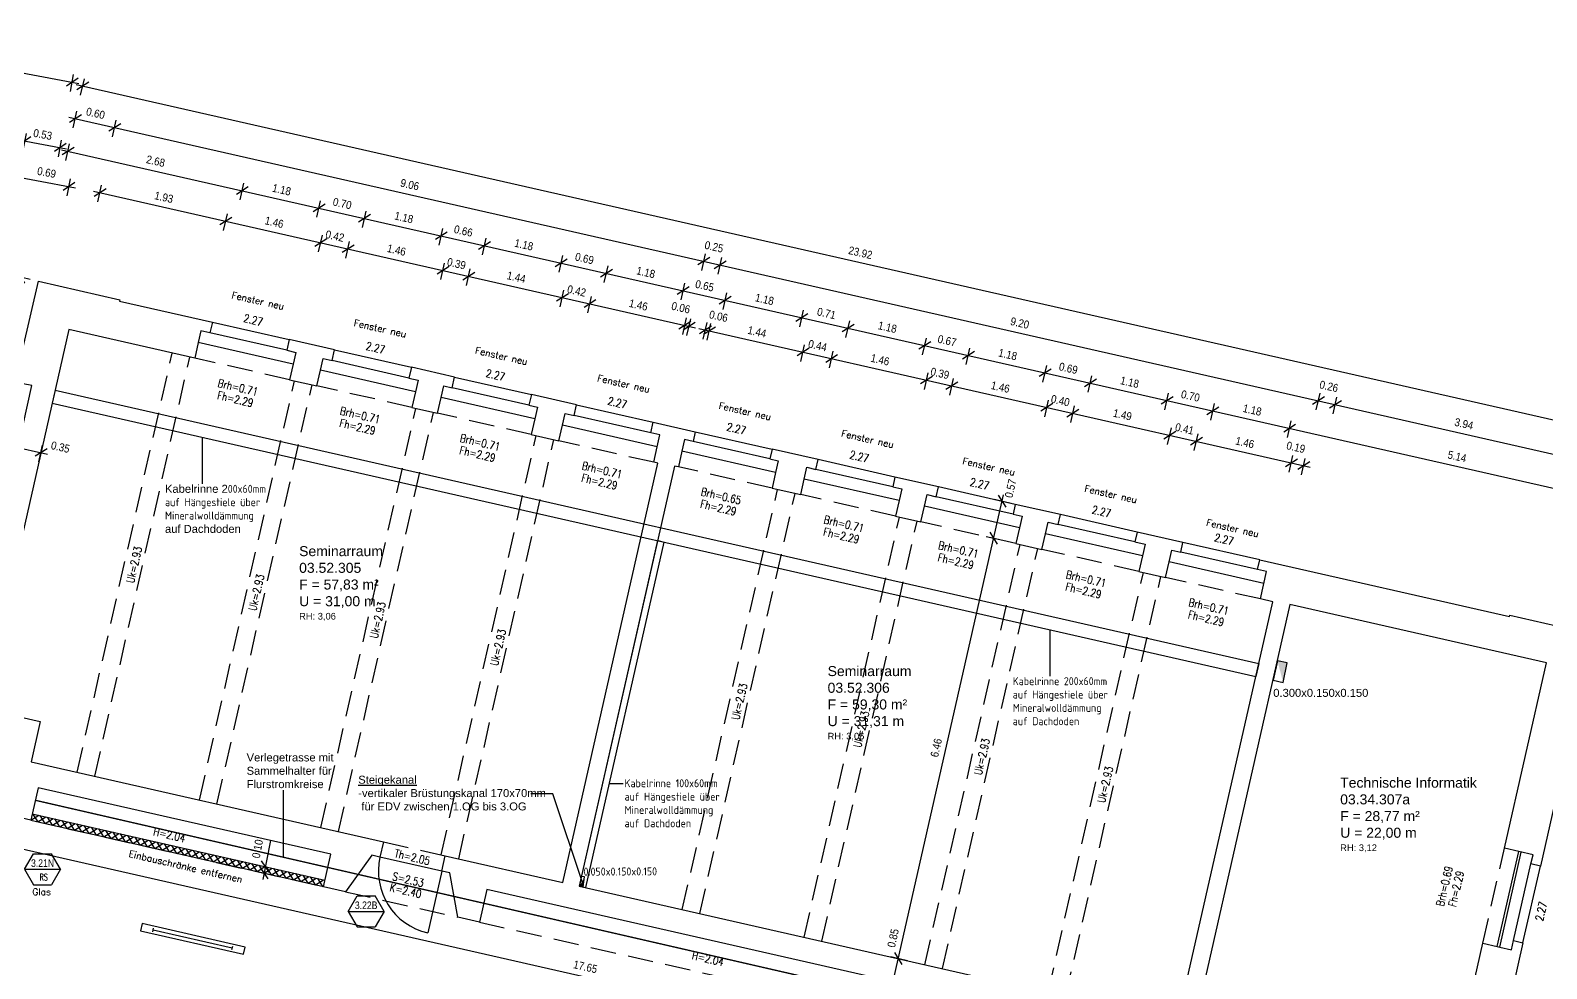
# Model space of a CAD drawing. Header units: metres. Extents: x -364 to -248, y 1030 to 1089.
# Drawn here: x -285.49 to -262.75, y 1058.89 to 1072.96 of the extents above; entities that cross this region are included whole.
import ezdxf
from ezdxf.enums import TextEntityAlignment as Align

# ---------------------------------------------------------------- set-up
doc = ezdxf.new("R2010")
doc.units = ezdxf.units.M
doc.header["$LTSCALE"] = 0.03
for name, pattern in [('AUSGEZOGEN', [0]), ('DOT', [0]), ('GESTRICHELT', [9, 6, -3]), ('STRICHLINIE', [19.05, 12.7, -6.35])]:
    doc.linetypes.add(name, pattern=pattern)
doc.layers.get('0').update_dxf_attribs({"linetype": 'CONTINUOUS'})
for name, color, linetype in [('A_ansicht', 9, 'CONTINUOUS'), ('A_Bemaßung', 2, 'CONTINUOUS'), ('A_BRANDSCHUTZ', 10, 'CONTINUOUS'), ('A_Elektro', 1, 'CONTINUOUS'), ('A_fenster', 7, 'CONTINUOUS'), ('A_höhen', 3, 'CONTINUOUS'), ('A_NR_TÜR', 1, 'CONTINUOUS'), ('A_schraffur', 10, 'CONTINUOUS'), ('A_text', 5, 'CONTINUOUS'), ('A_trockenbau', 2, 'CONTINUOUS'), ('A_Tuernummern', 1, 'CONTINUOUS'), ('A_TXT-TUER', 1, 'CONTINUOUS'), ('A_türen', 9, 'CONTINUOUS'), ('A_verdeckt', 8, 'STRICHLINIE'), ('A_wände', 6, 'CONTINUOUS'), ('E__DURCHBR', 2, 'CONTINUOUS'), ('E__LEUCHTEN', 6, 'AUSGEZOGEN'), ('E__VERSYS', 2, 'AUSGEZOGEN')]:
    doc.layers.add(name, color=color, linetype=linetype)
doc.styles.add('arial-n', font='ARIALN.TTF')
doc.styles.add('BOLDSIMP_FNT', font='TXT', dxfattribs={"height": 1})
doc.styles.add('ISO9', font='iso8.shx', dxfattribs={"height": 0.12})
doc.styles.add('NORM', font='simplex.shx', dxfattribs={"width": 0.7, "bigfont": 'bigfont.shx'})
doc.styles.add('PITSIMP8', font='PITSIMP8.SHX')
doc.styles.add('SIMPLEX', font='simplex.shx', dxfattribs={"height": 0.1})
doc.styles.get("Standard").update_dxf_attribs({"font": 'ARIAL.TTF', "height": 1})

# ---------------------------------------------------------------- blocks, each defined once
blk = doc.blocks.new('SLASH1')
at = {"layer": 'A_Bemaßung', "color": 2, "linetype": 'Continuous'}
for p, q in [((0.07663, 0.07663), (-0.07319, -0.07319)), ((0, -0.14068), (0, 0.11466))]:
    blk.add_line(p, q, dxfattribs=at)
blk = doc.blocks.new('Tür-Nr')
at = {"layer": 'A_NR_TÜR'}
for p, q in [((-0.057, -108.865), (0.077, -108.632)), ((0.077, -108.632), (0.347, -108.632)), ((0.481, -108.865), (0.347, -108.632)), ((-0.057, -108.865), (0.481, -108.865)), ((-0.057, -108.865), (0.077, -109.098)), ((0.481, -108.865), (0.347, -109.098)), ((0.077, -109.098), (0.347, -109.098))]:
    blk.add_line(p, q, dxfattribs=at)
at = {"layer": 'A_TXT-TUER', "style": 'arial-n', "flags": 4}
blk.add_attdef('TÜR-NR.', text='', height=0.113, dxfattribs=at).set_placement((0.211, -108.772), align=Align.MIDDLE_CENTER)
at = {"layer": 'A_TXT-TUER', "style": 'NORM', "width": 0.7}
for tag, flags, p in [('BRANDSCHUTZ', 4, (0.229, -108.981)), ('ABMESSUNG', 5, (0.214, -109.333)), ('DIN', 5, (0.214, -109.198)), ('WANDART', 5, (0.214, -109.601)), ('MATERIAL', 5, (0.214, -109.467)), ('ZARGE', 5, (0.214, -109.736)), ('BESCHLÄGE', 5, (0.214, -110.005)), ('SCHLOSS', 5, (0.214, -109.87)), ('SONSTIGES', 5, (0.214, -110.139))]:
    blk.add_attdef(tag, text='', height=0.0784, dxfattribs=dict(at, flags=flags)).set_placement(p, align=Align.MIDDLE_CENTER)
blk = doc.blocks.new('A$C70D86C85')
at = {"layer": 'E__VERSYS', "color": 3, "linetype": 'Continuous'}
for p, q in [((75.329, 16.119), (75.285, 15.924)), ((75.285, 15.924), (93.334, 11.83)), ((75.329, 16.119), (93.379, 12.025)), ((83.19, 8.685), (84.365, 13.864)), ((83.288, 8.663), (84.463, 13.842)), ((84.365, 13.864), (84.463, 13.842)), ((93.379, 12.025), (93.334, 11.83)), ((83.19, 8.685), (83.288, 8.663))]:
    blk.add_line(p, q, dxfattribs=at)
at = {"layer": 'E__VERSYS', "color": 7, "linetype": 'Continuous', "ltscale": 5}
for p, q in [((77.537, 14.717), (77.537, 15.413)), ((90.248, 11.834), (90.248, 12.53))]:
    blk.add_line(p, q, dxfattribs=at)
at = {"layer": 'E__VERSYS', "color": 7, "linetype": 'Continuous'}
blk.add_line((83.845, 10.218), (83.641, 10.218), dxfattribs=at)
at = {"layer": 'E__VERSYS', "color": 7, "char_height": 0.12, "attachment_point": 1}
for s, insert in [('Kabelrinne 2{\\Fiso8.shx;00x60mm\\Pauf Hängestiele über \\PMineralwolldämmung\\P}auf Dachdoden', (76.977, 14.701)), ('{\\Fiso8.shx;Kabelrinne 200x60mm\\Pauf Hängestiele über \\PMineralwolldämmung\\Pauf Dachdoden}', (89.689, 11.818)), ('{\\Fiso8.shx;Kabelrinne 100x60mm\\Pauf Hängestiele über \\PMineralwolldämmung\\Pauf Dachdoden}', (83.868, 10.288))]:
    blk.add_mtext(s, dxfattribs=dict(at, insert=insert))
blk = doc.blocks.new('Deckendurchbruch')
for p, q in [((1, 1), (0, 1)), ((0, 1), (0, 0)), ((1, 0), (1, 1)), ((0, 0), (1, 0))]:
    blk.add_line(p, q)
blk.add_solid([(0, 0), (1, 1), (0, 1)])
blk = doc.blocks.new('A$C261B6F14')
at = {"layer": 'E__DURCHBR', "color": 2, "linetype": 'Continuous'}
ref = blk.add_blockref('Deckendurchbruch', (93.659, 12.065), dxfattribs=dict(at, xscale=0.3003000080464981, yscale=0.1501499999999396, zscale=1.001, rotation=257.610665519364))
ref.add_attrib('EC_DIM', '0.300x0.150x0.150', (93.595, 11.523), dxfattribs={"color": 2, "linetype": 'Continuous', "height": 0.12})
at = {"layer": 'E__DURCHBR', "color": 2, "linetype": 'Continuous', "ltscale": 5}
ref = blk.add_blockref('Deckendurchbruch', (83.269, 8.823), dxfattribs=dict(at, xscale=0.05300000142002857, yscale=0.1499999999998636, zscale=1.1, rotation=171.2059939424837))
ref.add_attrib('EC_DIM', '0.050x0.150x0.150', (83.253, 8.843), dxfattribs={"color": 2, "linetype": 'Continuous', "height": 0.12, "rotation": 0.2029, "style": 'ISO9'})
blk = doc.blocks.new('A$C7E8237D9')
at = {"layer": 'E__VERSYS', "color": 7, "linetype": 'Continuous', "ltscale": 5}
for p, q in [((82.794, 10.069), (82.462, 10.069)), ((83.246, 8.712), (82.794, 10.069))]:
    blk.add_line(p, q, dxfattribs=at)
at = {"layer": 'E__VERSYS', "color": 7, "insert": (79.875, 9.819), "char_height": 0.12, "attachment_point": 7}
blk.add_mtext('{\\LSteigekanal\\P}-vertikaler Brüstungskanal 170x70mm \\P für EDV zwischen 1.OG bis 3.OG', dxfattribs=at)
blk = doc.blocks.new('A$C20DF02DF')
at = {"layer": 'E__VERSYS', "color": 7, "linetype": 'Continuous', "ltscale": 5}
blk.add_line((78.754, 9.118), (78.754, 10.125), dxfattribs=at)
at = {"layer": 'E__VERSYS', "color": 3, "linetype": 'GESTRICHELT', "ltscale": 5, "const_width": 0.02}
blk.add_lwpolyline([(75.031, 9.973), (91.843, 6.114)], dxfattribs=at)
at = {"layer": 'E__VERSYS', "color": 7, "insert": (78.201, 10.675), "char_height": 0.12, "attachment_point": 1}
blk.add_mtext('Verlegetrasse mit \\PSammelhalter für \\PFlurstromkreise', dxfattribs=at)
blk = doc.blocks.new('2DEL_458')
for p, q in [((-0.384, -0.236), (-0.384, 0.236)), ((0.384, -0.236), (0.384, 0.236)), ((-0.384, 0), (0.384, 0))]:
    blk.add_line(p, q)
blk.add_lwpolyline([(-0.5, -0.5), (0.5, -0.5), (0.5, 0.5), (-0.5, 0.5)], close=True)
at = {"style": 'PITSIMP8', "flags": 9}
for tag, p in [('RAUM/GRUPPE', (-0.03, 0.159)), ('BEZEICHNUNG', (-0.03, 0.179)), ('POS.NR.G-LV', (-0.03, 0.139)), ('VOLUMENSTROM', (-0.03, 0.039)), ('DRUCK/-STUFE', (-0.03, 0.019)), ('ANSCHLUSS', (-0.03, -0.001)), ('KENNUNG', (-0.03, 0.079)), ('LEISTUNG', (-0.03, 0.059)), ('FABRIKAT', (-0.03, 0.119)), ('TYP', (-0.03, 0.099)), ('SPANNUNG/FREQUENZ', (-0.03, -0.121)), ('TEMPERATUR', (-0.03, -0.061)), ('SCHUTZART', (-0.03, -0.101)), ('DREHZAHL', (-0.03, -0.081)), ('GROESSE', (-0.03, -0.021)), ('GEWICHT', (-0.03, -0.141)), ('DN', (-0.03, -0.041)), ('FREI', (-0.03, -0.161)), ('FREI', (-0.03, -0.181)), ('FREI', (-0.03, -0.201))]:
    blk.add_attdef(tag, text='', height=0.01, dxfattribs=at).set_placement(p, align=Align.MIDDLE)

msp = doc.modelspace()

# ---------------------------------------------------------------- hatches: boundary and pattern name
at = {"layer": 'A_schraffur', "linetype": 'Continuous'}
h = msp.add_hatch(dxfattribs=at)
h.set_pattern_fill('ANSI37', color=256, scale=0.025, style=0)
h.set_pattern_definition([(32.2208, (-285.47951, 1061.11843), (-0.0423215, 0.0671512), []), (122.2208, (-285.47951, 1061.11843), (-0.0671512, -0.0423215), [])])
h.paths.add_polyline_path([(-281.06912, 1060.22064), (-285.45739, 1061.21595), (-285.47951, 1061.11843), (-281.09124, 1060.12312)])

# ---------------------------------------------------------------- linework, layer by layer
at = {"layer": 'A_ansicht', "color": 9, "linetype": 'Continuous'}
for p, q in [((-282.75501, 1068.58409), (-281.60446, 1068.32311)), ((-280.92192, 1068.1683), (-279.77136, 1067.90733)), ((-279.12293, 1067.76026), (-277.97239, 1067.49927)), ((-277.29472, 1067.34556), (-276.14415, 1067.08457)), ((-275.51412, 1066.94167), (-274.36354, 1066.68068)), ((-272.5207, 1066.26269), (-273.67124, 1066.52365)), ((-272.45712, 1065.91017), (-273.88069, 1066.23308)), ((-270.71683, 1065.85352), (-271.86741, 1066.11449)), ((-270.65327, 1065.50101), (-272.07685, 1065.82392)), ((-268.88855, 1065.43881), (-270.03913, 1065.69979)), ((-268.81036, 1065.08299), (-270.2632, 1065.41252)), ((-267.05058, 1065.0219), (-268.20115, 1065.28289)), ((-266.98701, 1064.6694), (-268.41059, 1064.99231)), ((-263.49001, 1059.22639), (-263.16711, 1060.64998)), ((-263.10315, 1059.28218), (-262.84217, 1060.43273))]:
    msp.add_line(p, q, dxfattribs=at)
at = {"layer": 'A_Bemaßung', "linetype": 'Continuous'}
for p, q in [((-289.03734, 1072.95835), (-284.75901, 1072.16386)), ((-284.79772, 1072.14414), (-261.27302, 1066.80809)), ((-289.21938, 1071.97809), (-284.94103, 1071.18359)), ((-284.90832, 1071.65652), (-261.40313, 1066.3249)), ((-289.55223, 1071.4808), (-284.80751, 1070.5997)), ((-285.01893, 1071.16891), (-261.49423, 1065.83287)), ((-284.53955, 1070.54747), (-275.51051, 1068.49944)), ((-275.46066, 1068.48813), (-266.29508, 1066.40913)), ((-285.76377, 1066.72797), (-285.22838, 1066.60653)), ((-273.33865, 1055.21376), (-270.89294, 1065.99601)), ((-285.87111, 1060.74805), (-268.46429, 1056.79971)), ((-281.88431, 1060.81557), (-281.99972, 1060.23159))]:
    msp.add_line(p, q, dxfattribs=at)
at = {"layer": 'A_Bemaßung', "color": 2, "linetype": 'Continuous'}
for p, q in [((-281.89858, 1060.33408), (-282.0164, 1060.51018)), ((-281.92001, 1060.23961), (-282.03782, 1060.41571))]:
    msp.add_line(p, q, dxfattribs=at)
at = {"layer": 'A_fenster', "color": 10, "linetype": 'Continuous'}
for p, q in [((-281.64088, 1068.16253), (-282.79145, 1068.42349)), ((-279.8078, 1067.74672), (-280.95836, 1068.00772)), ((-278.00881, 1067.33866), (-279.15936, 1067.59966)), ((-276.18059, 1066.92397), (-277.33114, 1067.18497)), ((-274.39667, 1066.53465), (-275.54722, 1066.79563)), ((-272.55381, 1066.11663), (-273.70438, 1066.37761)), ((-270.74997, 1065.70748), (-271.90051, 1065.96845)), ((-268.92169, 1065.29277), (-270.07225, 1065.55375)), ((-267.0837, 1064.87588), (-268.23428, 1065.13684)), ((-263.24453, 1059.31425), (-262.98355, 1060.46481))]:
    msp.add_line(p, q, dxfattribs=at)
at = {"layer": 'A_fenster', "linetype": 'Continuous'}
for p, q in [((-281.54419, 1067.95605), (-282.96776, 1068.27895)), ((-279.71109, 1067.54025), (-281.13467, 1067.86315)), ((-277.92188, 1067.1344), (-279.32594, 1067.45288)), ((-276.08388, 1066.71749), (-277.50746, 1067.0404)), ((-274.30971, 1066.33038), (-275.71381, 1066.64887)), ((-272.45712, 1065.91017), (-273.88069, 1066.23308)), ((-270.65327, 1065.50101), (-272.07685, 1065.82392)), ((-268.81036, 1065.08299), (-270.2632, 1065.41252)), ((-266.98701, 1064.6694), (-268.41059, 1064.99231)), ((-263.45102, 1059.21755), (-263.1281, 1060.64112))]:
    msp.add_line(p, q, dxfattribs=at)
at = {"layer": 'A_trockenbau', "linetype": 'Continuous'}
for p, q in [((-285.45739, 1061.21595), (-281.06912, 1060.22064)), ((-285.47951, 1061.11843), (-281.09124, 1060.12312))]:
    msp.add_line(p, q, dxfattribs=at)
at = {"layer": 'A_türen', "linetype": 'Continuous'}
for q in [(-280.24225, 1060.56616), (-279.52595, 1059.42966)]:
    msp.add_line((-279.31583, 1060.35606), q, dxfattribs=at)
msp.add_arc((-279.31583, 1060.35606), 0.94993, 167.222206, 257.220754, dxfattribs=at)
at = {"layer": 'A_verdeckt'}
for p, q in [((-284.78285, 1061.83706), (-283.35726, 1068.12126)), ((-284.51954, 1061.77733), (-283.09395, 1068.06152)), ((-281.59727, 1067.72203), (-283.02085, 1068.04494)), ((-282.94977, 1061.42125), (-281.52417, 1067.70546)), ((-282.68645, 1061.36152), (-281.26086, 1067.64573)), ((-279.76416, 1067.30623), (-281.18775, 1067.62913)), ((-281.12883, 1061.00822), (-279.70324, 1067.29241)), ((-280.86552, 1060.94849), (-279.43994, 1067.23268)), ((-277.97493, 1066.90038), (-279.37901, 1067.21887)), ((-279.32499, 1060.59905), (-277.89938, 1066.88326)), ((-279.06167, 1060.53933), (-277.63607, 1066.82352)), ((-276.13696, 1066.48349), (-277.56053, 1066.80639)), ((-274.3628, 1066.09638), (-275.7669, 1066.41485)), ((-275.70885, 1059.77875), (-274.27994, 1066.07758)), ((-275.44554, 1059.71903), (-274.01663, 1066.01785)), ((-272.5102, 1065.67615), (-273.93377, 1065.99907)), ((-273.88062, 1059.36406), (-272.45172, 1065.6629)), ((-273.61732, 1059.30434), (-272.18841, 1065.60316)), ((-270.70636, 1065.26699), (-272.12992, 1065.5899)), ((-272.07189, 1058.9538), (-270.64298, 1065.25263)), ((-271.80857, 1058.89406), (-270.37966, 1065.19289)), ((-268.86344, 1064.84898), (-270.31627, 1065.17852)), ((-270.22413, 1058.53468), (-268.79523, 1064.8335)), ((-269.96081, 1058.47494), (-268.5319, 1064.77377)), ((-267.04009, 1064.43538), (-268.46368, 1064.75828)), ((-285.47951, 1061.11843), (-281.09126, 1060.12304)), ((-280.19026, 1060.79532), (-279.26388, 1060.5852)), ((-263.70453, 1059.27504), (-263.38162, 1060.69863)), ((-280.75968, 1060.04781), (-279.07267, 1059.66516)), ((-278.75083, 1059.59212), (-272.02213, 1058.06592))]:
    msp.add_line(p, q, dxfattribs=at)
at = {"layer": 'A_wände', "linetype": 'Continuous'}
for p, q in [((-267.0837, 1064.87588), (-267.05058, 1065.02191)), ((-267.05058, 1065.02191), (-263.30637, 1064.17262)), ((-266.9472, 1064.84491), (-267.0837, 1064.87588)), ((-267.04009, 1064.43539), (-266.9472, 1064.84491)), ((-268.1929, 1058.49428), (-266.85484, 1064.39337)), ((-266.59787, 1064.35005), (-267.98351, 1058.24133)), ((-266.85484, 1064.39337), (-267.04009, 1064.43539)), ((-262.75129, 1063.47754), (-266.59787, 1064.35005)), ((-263.30637, 1064.17262), (-263.30196, 1064.19213)), ((-263.30196, 1064.19213), (-262.03416, 1063.90457)), ((-263.38162, 1060.69863), (-262.75129, 1063.47754)), ((-262.34124, 1062.64119), (-262.84217, 1060.43274)), ((-262.95259, 1060.60131), (-263.38162, 1060.69863)), ((-262.98356, 1060.46481), (-262.95259, 1060.60131)), ((-262.84217, 1060.43274), (-262.98356, 1060.46481))]:
    msp.add_line(p, q, dxfattribs=at)
for points in [[(-285.59964, 1068.18471), (-285.36382, 1069.19633), (-284.14478, 1068.91984), (-284.14921, 1068.90034), (-282.75502, 1068.5841)], [(-282.75502, 1068.5841), (-282.79145, 1068.4235), (-282.92796, 1068.45447), (-282.96777, 1068.27896), (-283.02084, 1068.04494), (-284.90758, 1068.4729), (-286.1959, 1062.79321), (-285.33784, 1062.59858), (-285.47497, 1061.99405), (-280.19025, 1060.79533), (-280.24225, 1060.56616), (-280.36408, 1060.59383), (-280.75968, 1060.04781), (-281.09126, 1060.12304), (-280.98068, 1060.61058), (-285.3689, 1061.60606), (-285.47951, 1061.11843), (-285.67452, 1061.16269)], [(-281.60445, 1068.32312), (-281.64089, 1068.16253), (-281.50438, 1068.13156), (-281.54419, 1067.95604), (-281.59727, 1067.72204), (-281.18775, 1067.62914), (-281.13467, 1067.86315), (-281.09486, 1068.03867), (-280.95836, 1068.00771), (-280.92192, 1068.16831), (-281.60445, 1068.32312)], [(-286.72911, 1061.9191), (-285.46012, 1067.6331), (-286.14045, 1067.7637)], [(-279.77136, 1067.90733), (-279.80779, 1067.74672), (-279.67128, 1067.71577), (-279.71109, 1067.54026), (-279.76416, 1067.30624), (-279.37902, 1067.21887), (-279.32594, 1067.45289), (-279.28613, 1067.62841), (-279.15937, 1067.59966), (-279.12294, 1067.76025), (-279.77136, 1067.90733)], [(-277.97493, 1066.90039), (-277.56054, 1066.8064), (-277.50746, 1067.0404), (-277.46765, 1067.21592), (-277.33114, 1067.18496), (-277.29472, 1067.34556), (-277.97239, 1067.49927), (-278.0088, 1067.33866), (-277.88205, 1067.30991), (-277.92187, 1067.1344), (-277.97493, 1066.90039)], [(-271.91154, 1058.55344), (-278.64024, 1060.07975), (-278.75084, 1059.59213), (-279.07267, 1059.66517), (-279.19392, 1060.32838), (-279.31584, 1060.35606), (-279.26387, 1060.5852), (-277.49902, 1060.18488), (-276.07358, 1066.46912), (-276.13696, 1066.48349), (-276.08388, 1066.7175), (-276.04407, 1066.89301), (-276.18058, 1066.92397), (-276.14415, 1067.08458), (-275.51412, 1066.94167), (-275.54723, 1066.79563), (-275.674, 1066.82439), (-275.7138, 1066.64887), (-275.76689, 1066.41486), (-275.82538, 1066.42814), (-277.25413, 1060.12927), (-271.16017, 1058.747)], [(-274.30971, 1066.33039), (-274.3628, 1066.09638), (-273.93377, 1065.99907), (-273.88069, 1066.23307), (-273.84088, 1066.40858), (-273.70438, 1066.37762), (-273.67124, 1066.52366), (-274.36354, 1066.68069), (-274.39667, 1066.53465), (-274.2699, 1066.5059), (-274.30971, 1066.33039)], [(-272.5207, 1066.26268), (-272.55381, 1066.11664), (-272.4173, 1066.08568), (-272.45712, 1065.91017), (-272.51019, 1065.67616), (-272.12993, 1065.5899), (-272.07685, 1065.82391), (-272.03703, 1065.99942), (-271.90052, 1065.96846), (-271.86741, 1066.1145), (-272.5207, 1066.26268)], [(-270.71684, 1065.85351), (-270.74996, 1065.70748), (-270.61346, 1065.67653), (-270.65327, 1065.50101), (-270.70635, 1065.267), (-270.31628, 1065.17852), (-270.2632, 1065.41253), (-270.22339, 1065.58804), (-270.07224, 1065.55376), (-270.03913, 1065.6998), (-270.71684, 1065.85351)], [(-268.88855, 1065.43881), (-268.92169, 1065.29278), (-268.77055, 1065.2585), (-268.81036, 1065.08299), (-268.86344, 1064.84898), (-268.46368, 1064.75829), (-268.41059, 1064.99231), (-268.37078, 1065.16783), (-268.23428, 1065.13685), (-268.20114, 1065.28289), (-268.88855, 1065.43881)], [(-263.40726, 1057.94148), (-263.54865, 1057.97354), (-263.51658, 1058.11492), (-263.69209, 1058.15474), (-263.73109, 1058.16359), (-263.9456, 1058.21224), (-263.70453, 1059.27505), (-263.49001, 1059.2264), (-263.45102, 1059.21755), (-263.2755, 1059.17774), (-263.24453, 1059.31425), (-263.10315, 1059.28218), (-263.40726, 1057.94148)]]:
    msp.add_lwpolyline(points, dxfattribs=at)

# ---------------------------------------------------------------- block references
at = {"layer": 'A_Bemaßung', "color": 7}
for p, rotation in [((-284.85732, 1072.18211), 349.48), ((-284.7002, 1072.12202), 347.2200000000001), ((-284.8108, 1071.6344), 347.2200000000001), ((-284.22082, 1071.50058), 347.2200000000001), ((-285.56519, 1071.2995), 349.48), ((-285.03934, 1071.20185), 349.48), ((-284.9214, 1071.14679), 347.2200000000001), ((-284.90583, 1070.61796), 349.48), ((-284.44202, 1070.52535), 347.2200000000001), ((-282.30818, 1070.55404), 347.2200000000001), ((-281.15762, 1070.29306), 347.2200000000001), ((-280.47508, 1070.13824), 347.2200000000001), ((-282.55529, 1070.09739), 347.2200000000001), ((-281.13172, 1069.77448), 347.2200000000001), ((-280.7222, 1069.68159), 347.2200000000001), ((-279.32452, 1069.87726), 347.2200000000001), ((-278.6761, 1069.73018), 347.2200000000001), ((-277.52556, 1069.46921), 347.2200000000001), ((-275.38682, 1069.49679), 347.2200000000001), ((-275.14192, 1069.44124), 347.2200000000001), ((-285.62621, 1069.25584), 77.22), ((-279.29861, 1069.35869), 347.2200000000001), ((-278.91346, 1069.27132), 347.2200000000001), ((-276.84788, 1069.31549), 347.2200000000001), ((-275.69731, 1069.05451), 347.2200000000001), ((-277.50937, 1068.95284), 347.2200000000001), ((-277.09498, 1068.85884), 347.2200000000001), ((-275.06728, 1068.91161), 347.2200000000001), ((-275.67141, 1068.53594), 347.2200000000001), ((-275.60803, 1068.52156), 347.2200000000001), ((-273.9167, 1068.65062), 347.2200000000001), ((-275.36313, 1068.46601), 347.2200000000001), ((-275.30465, 1068.45275), 347.2200000000001), ((-273.22441, 1068.49359), 347.2200000000001), ((-273.90056, 1068.13426), 347.2200000000001), ((-272.07387, 1068.23262), 347.2200000000001), ((-271.42057, 1068.08443), 347.2200000000001), ((-273.47152, 1068.03694), 347.2200000000001), ((-272.04795, 1067.71404), 347.2200000000001), ((-271.66768, 1067.62778), 347.2200000000001), ((-270.27, 1067.82345), 347.2200000000001), ((-269.59229, 1067.66973), 347.2200000000001), ((-268.44171, 1067.40874), 347.2200000000001), ((-266.17139, 1067.40648), 347.2200000000001), ((-270.24411, 1067.30488), 347.2200000000001), ((-269.85403, 1067.2164), 347.2200000000001), ((-267.75431, 1067.25282), 347.2200000000001), ((-265.91765, 1067.34892), 347.2200000000001), ((-266.60374, 1066.99184), 347.2200000000001), ((-268.40119, 1066.88685), 347.2200000000001), ((-268.00143, 1066.79618), 347.2200000000001), ((-285.3259, 1066.62865), 347.2200000000001), ((-266.57784, 1066.47327), 347.2200000000001), ((-266.3926, 1066.43125), 347.2200000000001), ((-270.91506, 1065.89848), 77.22), ((-271.04107, 1065.34292), 77.22), ((-272.46983, 1059.04407), 77.22)]:
    msp.add_blockref('SLASH1', p, dxfattribs=dict(at, rotation=rotation))
at = {"layer": 'A_Elektro', "linetype": 'Continuous'}
for name in ['A$C7E8237D9', 'A$C261B6F14', 'A$C70D86C85', 'A$C20DF02DF']:
    msp.add_blockref(name, (-360.44279, 1051.44521), dxfattribs=at)
at = {"layer": 'A_Tuernummern'}
ref = msp.add_blockref('Tür-Nr', (-285.51333, 1169.24812), dxfattribs=at)
ref.add_attrib('TÜR-NR.', '3.21N', dxfattribs={"layer": 'A_TXT-TUER', "height": 0.112896, "style": 'arial-n'}).set_placement((-285.30197, 1060.47578), align=Align.MIDDLE_CENTER)
ref.add_attrib('BRANDSCHUTZ', 'RS', dxfattribs={"layer": 'A_TXT-TUER', "height": 0.1, "style": 'NORM', "width": 0.7}).set_placement((-285.28466, 1060.26719), align=Align.MIDDLE_CENTER)
ref = msp.add_blockref('Tür-Nr', (-280.66071, 1168.61689), dxfattribs=at)
ref.add_attrib('TÜR-NR.', '3.22B', dxfattribs={"layer": 'A_TXT-TUER', "height": 0.112896, "style": 'arial-n'}).set_placement((-280.44936, 1059.84455), align=Align.MIDDLE_CENTER)
at = {"layer": 'E__LEUCHTEN', "color": 7, "linetype": 'Continuous', "ltscale": 5, "xscale": 1.584999999999874, "yscale": 0.11200000000008, "zscale": 1.585, "rotation": 347.2196337836448}
msp.add_blockref('2DEL_458', (-283.04972, 1059.33927), dxfattribs=at)

# ---------------------------------------------------------------- texts
at = {"layer": 'A_Bemaßung', "color": 7, "linetype": 'Continuous', "style": 'BOLDSIMP_FNT', "width": 0.9}
for s, rotation, p in [('0.60', 347.2, (-284.66524, 1071.65266)), ('0.53', 349.4, (-285.45494, 1071.32989)), ('2.68', 347.2, (-283.76422, 1070.93558)), ('0.69', 349.4, (-285.39653, 1070.75994)), ('9.06', 347.2, (-279.95325, 1070.58385)), ('1.93', 347.2, (-283.64056, 1070.39483)), ('1.18', 347.2, (-281.8748, 1070.50701)), ('0.70', 347.2, (-280.96579, 1070.30082)), ('1.46', 347.2, (-281.98541, 1070.01939)), ('1.18', 347.2, (-280.0417, 1070.09121)), ('0.66', 347.2, (-279.14974, 1069.88889)), ('0.42', 347.2, (-281.07639, 1069.8132)), ('1.18', 347.2, (-278.24273, 1069.68315)), ('0.25', 347.2, (-275.39169, 1069.6517)), ('1.46', 347.2, (-280.1523, 1069.6036)), ('0.69', 347.2, (-277.33364, 1069.47695)), ('23.92', 347.2, (-273.23495, 1069.57266)), ('0.39', 347.2, (-279.25296, 1069.3996)), ('1.44', 347.2, (-278.35582, 1069.1961)), ('1.18', 347.2, (-276.4145, 1069.26846)), ('0.42', 347.2, (-277.45161, 1068.991)), ('0.65', 347.2, (-275.53173, 1069.06822)), ('1.46', 347.2, (-276.52509, 1068.78085)), ('0.06', 347.2, (-275.88936, 1068.73918)), ('1.18', 347.2, (-274.63389, 1068.86457)), ('0.06', 347.2, (-275.32357, 1068.61085)), ('0.71', 347.2, (-273.70494, 1068.65386)), ('9.20', 347.2, (-270.80609, 1068.50902)), ('1.44', 347.2, (-274.74701, 1068.37753)), ('1.18', 347.2, (-272.79104, 1068.44656)), ('0.44', 347.2, (-273.83797, 1068.17133)), ('0.67', 347.2, (-271.89665, 1068.24369)), ('1.46', 347.2, (-272.90164, 1067.95895)), ('1.18', 347.2, (-270.98719, 1068.0374)), ('0.69', 347.2, (-270.07807, 1067.83119)), ('0.39', 347.2, (-272.00473, 1067.7555)), ('1.18', 347.2, (-269.1589, 1067.62269)), ('1.46', 347.2, (-271.09779, 1067.54979)), ('0.70', 347.2, (-268.24745, 1067.41595)), ('0.26', 347.2, (-266.17183, 1067.56038)), ('0.40', 347.2, (-270.1985, 1067.3458)), ('1.18', 347.2, (-267.32093, 1067.20579)), ('1.49', 347.2, (-269.26701, 1067.13451)), ('0.41', 347.2, (-268.3357, 1066.92327)), ('3.94', 347.2, (-264.14629, 1066.9984)), ('1.46', 347.2, (-267.43154, 1066.71818)), ('0.35', 347.2, (-285.19249, 1066.64966)), ('0.19', 347.2, (-266.66736, 1066.64738)), ('5.14', 347.2, (-264.24968, 1066.50915)), ('0.57', 77.2, (-270.72496, 1065.93404)), ('6.46', 77.2, (-271.84005, 1062.04656)), ('0.10', 79.2, (-282.0109, 1060.53444)), ('0.85', 77.2, (-272.48703, 1059.19427)), ('17.65', 347.2, (-277.35976, 1058.86871))]:
    msp.add_text(s, height=0.12, rotation=rotation, dxfattribs=at).set_placement(p, align=Align.BOTTOM_LEFT)
at = {"layer": 'A_BRANDSCHUTZ', "linetype": 'Continuous', "insert": (-285.45511, 1060.0955), "char_height": 0.1, "width": 1, "attachment_point": 1, "style": 'SIMPLEX'}
msp.add_mtext('Glas', dxfattribs=at)
at = {"layer": 'A_höhen', "linetype": 'Continuous', "style": 'SIMPLEX', "width": 0.8}
for s, p in [('2.27', (-282.16421, 1068.52216)), ('2.27', (-280.3311, 1068.10634)), ('2.27', (-278.53212, 1067.69829)), ('Fh=2.29', (-282.4329, 1067.33744)), ('Brh=0.71', (-282.3931, 1067.51296)), ('Brh=0.71', (-280.56001, 1067.09718)), ('2.27', (-276.70389, 1067.2836)), ('Fh=2.29', (-280.59981, 1066.92167)), ('2.27', (-274.91997, 1066.89428)), ('Brh=0.71', (-278.76101, 1066.68911)), ('Fh=2.29', (-278.80083, 1066.5136)), ('2.27', (-273.07713, 1066.47628)), ('Brh=0.71', (-276.93279, 1066.27442)), ('Fh=2.29', (-276.97261, 1066.09892)), ('2.27', (-271.27327, 1066.0671)), ('Fh=2.29', (-275.18871, 1065.70958)), ('Brh=0.65', (-275.14888, 1065.8851)), ('2.27', (-269.44498, 1065.65241)), ('Fh=2.29', (-273.34585, 1065.29157)), ('Brh=0.71', (-273.30604, 1065.46708)), ('Brh=0.71', (-271.58895, 1065.08247)), ('2.27', (-267.60701, 1065.23549)), ('Fh=2.29', (-271.62877, 1064.90696)), ('Brh=0.71', (-269.6739, 1064.64322)), ('Fh=2.29', (-269.71371, 1064.46771)), ('Brh=0.71', (-267.83591, 1064.22632)), ('Fh=2.29', (-267.87574, 1064.05081))]:
    msp.add_text(s, height=0.12, rotation=346.9, dxfattribs=at).set_placement(p, align=Align.BOTTOM_CENTER)
at = {"layer": 'A_höhen', "linetype": 'DOT', "style": 'SIMPLEX', "width": 0.8}
for p in [(-283.92866, 1064.94756), (-282.09558, 1064.53176), (-280.27465, 1064.11871), (-278.47079, 1063.70956), (-274.853, 1062.89657), (-273.02478, 1062.48189), (-271.21603, 1062.07161), (-269.36828, 1061.65249)]:
    msp.add_text('Uk=2.93', height=0.12, rotation=77, dxfattribs=at).set_placement(p, align=Align.MIDDLE_CENTER)
at = {"layer": 'A_höhen', "linetype": 'Continuous', "style": 'SIMPLEX', "width": 0.8}
for s, p in [('H=2.04', (-283.39906, 1060.89897)), ('Th=2.05', (-279.75739, 1060.565)), ('S=2.53', (-279.81908, 1060.22853)), ('K=2.40', (-279.85665, 1060.06272)), ('H=2.04', (-275.32384, 1059.04286))]:
    msp.add_text(s, height=0.12, rotation=346.9, dxfattribs=at).set_placement(p, align=Align.MIDDLE_CENTER)
at = {"layer": 'A_höhen', "linetype": 'DOT', "style": 'SIMPLEX', "width": 0.8}
for s, p in [('Brh=0.69', (-264.18811, 1060.10879)), ('Fh=2.29', (-264.01259, 1060.06897)), ('2.27', (-262.73815, 1059.73187))]:
    msp.add_text(s, height=0.12, rotation=77, dxfattribs=at).set_placement(p, align=Align.BOTTOM_CENTER)
at = {"layer": 'A_text', "linetype": 'Continuous', "char_height": 0.1, "attachment_point": 1, "style": 'SIMPLEX'}
for s, insert, width, rotation in [('{\\Fsimplex.shx;Fenster neu}', (-282.4524, 1069.04201), 1, 347.285185), ('{\\Fsimplex.shx;Fenster neu}', (-280.6193, 1068.6262), 1, 347.285185), ('{\\Fsimplex.shx;Fenster neu}', (-278.80083, 1068.21372), 1, 347.285185), ('{\\Fsimplex.shx;Fenster neu}', (-276.96774, 1067.79791), 1, 347.285185), ('{\\Fsimplex.shx;Fenster neu}', (-275.14822, 1067.38522), 1, 347.285185), ('{\\Fsimplex.shx;Fenster neu}', (-273.31, 1066.96946), 1, 347.285185), ('{\\Fsimplex.shx;Fenster neu}', (-271.49176, 1066.55582), 1, 347.285185), ('{\\Fsimplex.shx;Fenster neu}', (-269.66313, 1066.14294), 1, 347.285185), ('{\\Fsimplex.shx;Fenster neu}', (-267.83703, 1065.63349), 1, 347.285185), ('Einbauschränke entfernen', (-283.9947, 1060.66958), 2.1558, 347)]:
    msp.add_mtext(s, dxfattribs=dict(at, insert=insert, width=width, rotation=rotation))
at = {"layer": 'A_text', "linetype": 'Continuous', "char_height": 0.15, "width": 6.6459, "attachment_point": 1}
for s, insert in [('Seminarraum\\P03.52.305\\PF = 57,83 m²\\PU = 31,00 m\\P\\H0.1;RH: 3,06', (-281.45448, 1065.22708)), ('Seminarraum\\P03.52.306\\PF = 59,30 m²\\PU = 31,31 m\\P\\H0.1;RH: 3,06', (-273.53018, 1063.42943)), ('Technische Informatik\\P03.34.307a\\PF = 28,77 m²\\PU = 22,00 m\\P\\H0.1;RH: 3,12', (-265.84404, 1061.7564))]:
    msp.add_mtext(s, dxfattribs=dict(at, insert=insert))

doc.saveas('drawing.dxf')
